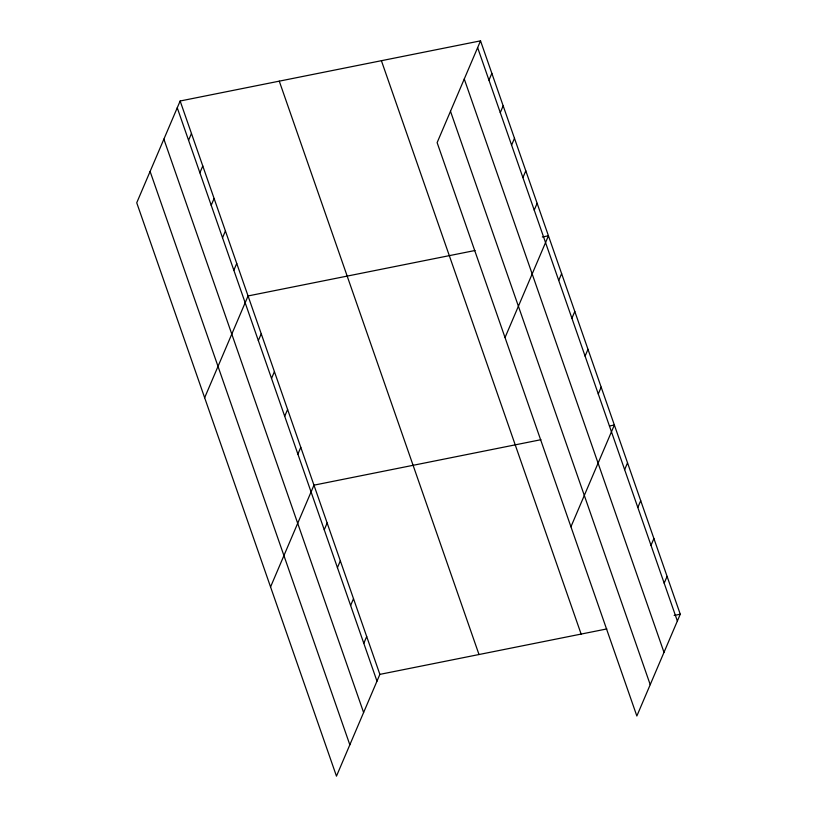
<?xml version="1.0" encoding="UTF-8"?>
<svg xmlns="http://www.w3.org/2000/svg" width="817" height="817" viewBox="0 0 817 817"><rect width="100%" height="100%" fill="white"/><g stroke="black" fill="none" stroke-linecap="round" stroke-linejoin="round"><path stroke-width="1.23" d="M180.149 101.002L136.735 202.779L336.471 776.15L379.874 674.372L180.149 101.002L480.529 40.85L680.265 614.221L636.851 715.998L437.126 142.628L480.529 40.85M188.564 140.289L191.464 133.488M199.889 172.775L202.79 165.984M211.205 205.271L214.105 198.48M222.52 237.757L225.421 230.966M233.836 270.253L236.736 263.462M204.648 397.726L248.062 295.948L475.014 250.502M258.335 340.587L261.236 333.796M271.52 378.434L274.42 371.633M284.704 416.272L287.604 409.48M297.888 454.119L300.789 447.318M270.56 586.933L313.963 485.165L540.925 439.709M488.954 80.137L491.854 73.346M500.27 112.623L503.17 105.832M324.247 529.804L327.147 523.003M511.585 145.12L514.485 138.328M337.431 567.641L340.332 560.85M522.911 177.606L525.801 170.814M350.616 605.489L353.516 598.687M534.226 210.102L537.126 203.31M363.8 643.326L366.7 636.535M505.029 337.574L548.442 235.796L542.325 237.022M558.726 280.435L561.626 273.644M571.91 318.283L574.8 311.481M585.084 356.12L587.985 349.329M598.269 393.968L601.169 387.166M570.94 526.781L614.353 425.014L609.451 425.994M624.637 469.652L627.538 462.851M637.822 507.49L640.712 500.698M650.996 545.337L653.896 538.536M664.18 583.175L667.081 576.383M379.874 674.372L606.837 628.927M674.148 615.446L680.265 614.221M477.639 47.641L677.364 621.022M464.26 78.994L663.996 652.364M450.494 111.286L650.22 684.656M381.406 60.703L581.132 634.074M279.271 81.149L479.007 654.529M177.248 107.793L376.984 681.174M163.88 139.145L363.606 712.516M150.103 171.437L349.839 744.808"/></g></svg>
